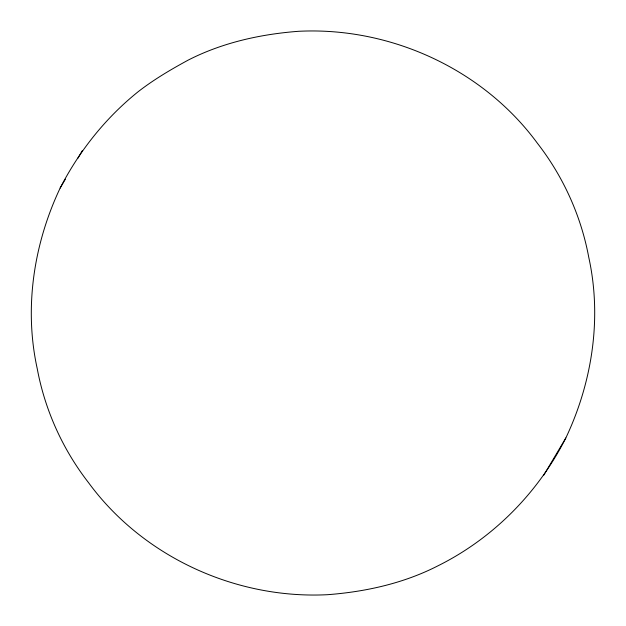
<?xml version="1.0" encoding="UTF-8"?>
<svg xmlns="http://www.w3.org/2000/svg" width="626" height="626" viewBox="0 0 626 626"><rect width="100%" height="100%" fill="white"/><g stroke="black" fill="none" stroke-linecap="round" stroke-linejoin="round"><path stroke-width="0.94" d="M60.159 188.043C33.741 243.85 23.882 307.984 37.239 368.667C44.908 410.038 62.757 449.491 88.571 482.709C142.963 556.952 235.869 599.325 327.468 594.7C365.607 591.805 403.707 583.362 437.926 565.834C493.045 538.43 538.125 492.85 565.841 437.957C592.259 382.15 602.118 318.016 588.761 257.333C581.092 215.962 563.243 176.509 537.429 143.291C483.037 69.048 390.131 26.675 298.532 31.3C260.393 34.195 222.293 42.638 188.074 60.166C170.828 69.549 153.785 79.58 138.252 91.639C105.63 117.798 79.314 150.905 60.159 188.043L65.347 179.208M77.835 158.292L82.303 150.686M543.697 475.314L565.841 437.957"/></g></svg>
